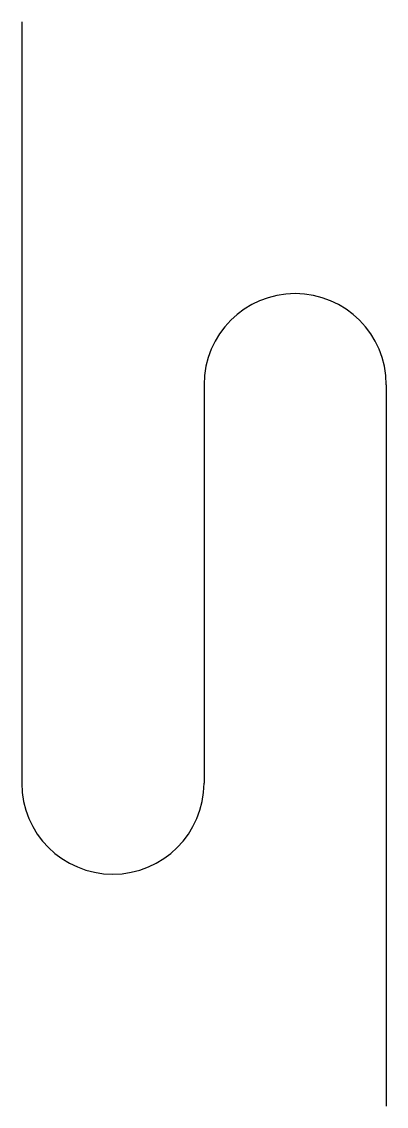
# Model space of a CAD drawing. Header units: metres. Extents: x 43816 to 44195, y -112329 to -111199.
import ezdxf

# ---------------------------------------------------------------- set-up
doc = ezdxf.new("R2010")
doc.units = ezdxf.units.M
doc.layers.add('DET1', color=1, linetype='Continuous')

msp = doc.modelspace()

# ---------------------------------------------------------------- linework, layer by layer
at = {"layer": 'DET1'}
for p, q in [((43816.12, -111199.29), (43816.12, -111992.21)), ((44005.76, -111577.29), (44005.76, -111992.21)), ((44195.39, -111577.29), (44195.39, -112328.79))]:
    msp.add_line(p, q, dxfattribs=at)
for centre, start, end in [((44100.58, -111577.29), 0, 180), ((43910.94, -111992.21), 180, 0)]:
    msp.add_arc(centre, 94.82, start, end, dxfattribs=at)

doc.saveas('drawing.dxf')
